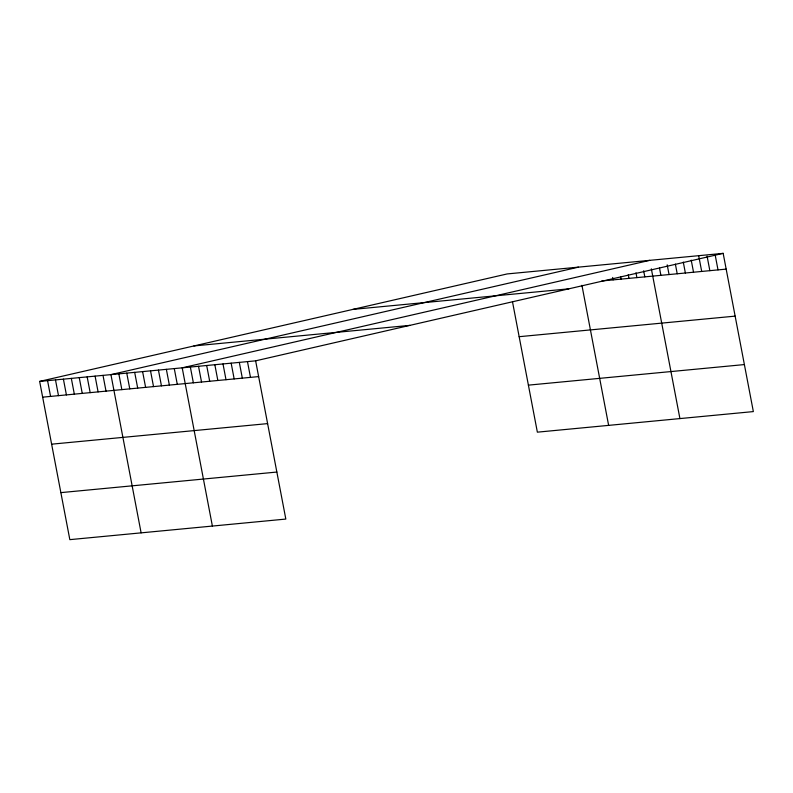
<?xml version="1.0" encoding="UTF-8"?>
<svg xmlns="http://www.w3.org/2000/svg" width="793" height="793" viewBox="0 0 793 793"><rect width="100%" height="100%" fill="white"/><g stroke="black" fill="none" stroke-linecap="round" stroke-linejoin="round"><path stroke-width="1.19" d="M39.65 381.413L255.633 360.835L285.827 519.068L69.834 539.646L39.65 381.413L507.173 273.932L723.166 253.354L753.35 411.587L537.367 432.165L512.486 301.736M578.454 267.142L110.931 374.623L141.114 532.856M649.725 260.352L182.202 367.833L212.385 526.066M255.633 360.835L723.166 253.354M601.828 280.96L726.17 269.114M352.895 309.399L568.878 288.83M193.938 345.936L409.922 325.368M519.147 336.698L735.141 316.129M42.653 397.164L258.647 376.596M528.396 385.14L744.379 364.572M51.624 444.179L267.608 423.611M60.863 492.622L276.856 472.053M715.236 255.346L718.012 269.888M707.078 256.119L709.854 270.671M698.683 255.683L701.696 271.444M691.218 260.104L693.528 272.217M683.288 262.086L685.37 273M675.368 264.079L677.212 273.773M667.2 264.852L669.054 274.556M659.508 268.054L660.896 275.33M651.35 268.837L679.918 418.585M643.658 270.8L644.818 276.856M635.976 272.762L636.898 277.619M628.284 274.735L628.978 278.373M620.592 276.698L621.058 279.126M612.672 277.451L613.138 279.879M581.923 285.302L608.637 425.375M247.475 361.618L250.479 377.369M239.317 362.391L242.321 378.152M231.159 363.174L234.163 378.925M223.002 363.947L226.005 379.708M214.844 364.721L217.847 380.481M206.686 365.504L209.689 381.255M198.518 366.277L201.531 382.038M190.36 367.06L193.363 382.811M174.282 368.586L177.285 384.347M166.361 369.34L169.365 385.101M158.441 370.093L161.445 385.854M150.521 370.846L153.525 386.607M142.601 371.61L145.615 387.361M134.681 372.363L137.695 388.114M126.761 373.116L129.774 388.867M118.841 373.87L121.854 389.621M103.011 375.376L106.014 391.127M95.091 376.13L98.094 391.891M87.171 376.883L90.174 392.644M79.25 377.637L82.254 393.397M71.33 378.39L74.334 394.151M63.41 379.143L66.414 394.904M55.49 379.906L58.494 395.657M47.57 380.66L50.574 396.411"/></g></svg>
